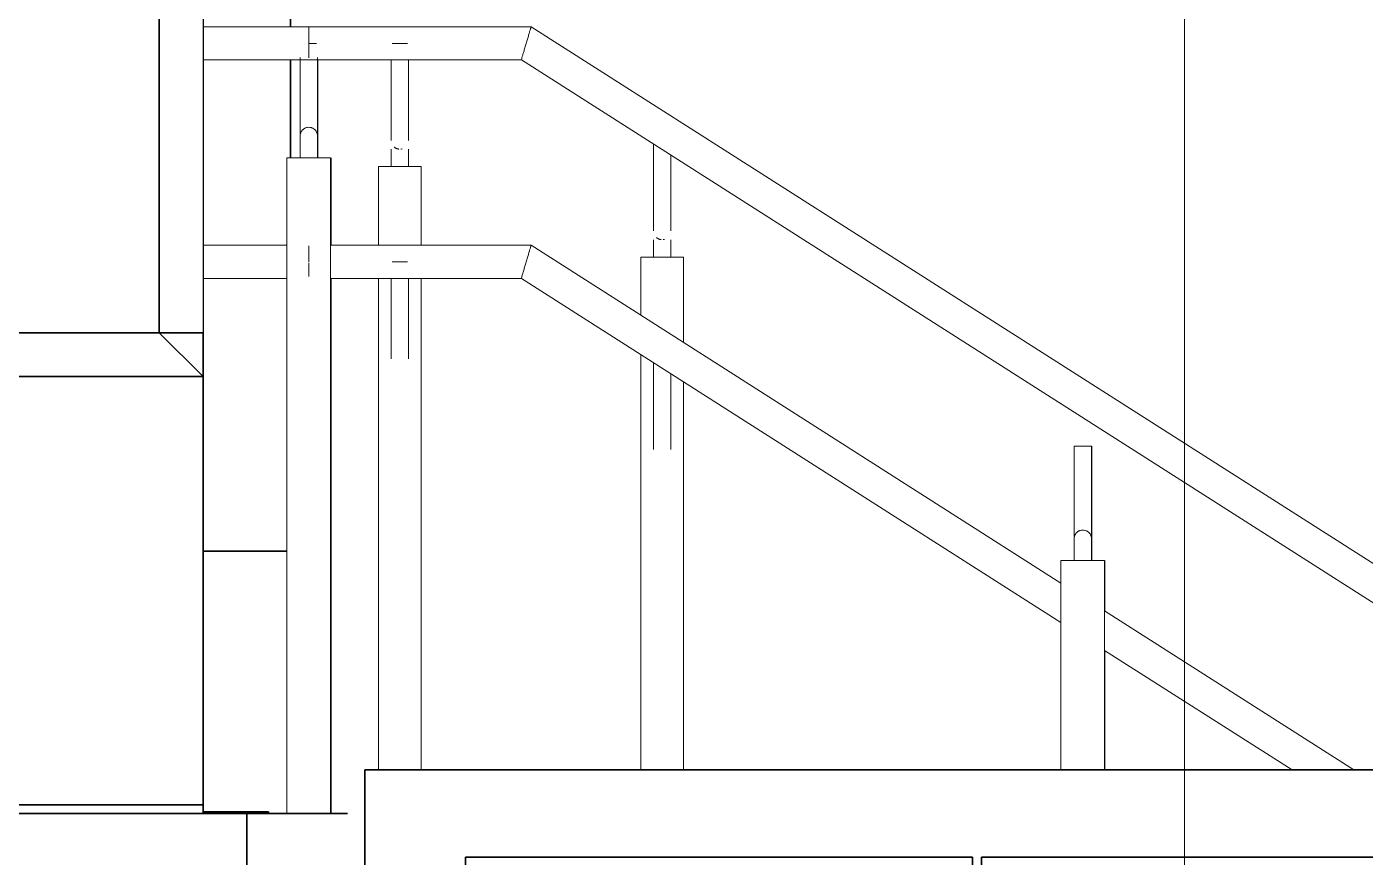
# Model space of a CAD drawing. Header units: millimetres. Extents: x 3774 to 718460, y -768339 to 192544.
# Drawn here: x 512802 to 514332, y -731162 to -730212 of the extents above; entities that cross this region are included whole.
import ezdxf

# ---------------------------------------------------------------- set-up
doc = ezdxf.new("R2010")
doc.units = ezdxf.units.MM
doc.linetypes.add('XKITLINE00', pattern=[0])
doc.layers.add('000 - 0_HIDE_OBJ_FRAMING_DEF_SUB_1', color=7, linetype='Continuous')
doc.layers.add('A-FLOR-HRAL', color=7, linetype='Continuous', lineweight=25)
doc.layers.add('Part', color=7, linetype='Continuous', lineweight=0)

# ---------------------------------------------------------------- blocks, each defined once
blk = doc.blocks.new('*A22716562')
at = {"layer": 'Part', "color": 7, "linetype": 'XKITLINE00', "lineweight": 0}
blk.add_line((2581.921134, -156.339902), (2581.921134, -130.739902), dxfattribs=at)
blk = doc.blocks.new('W-1-PP19-SE-ENT3_20260407-143459_PP19_ENT3_SE_ELE4')
at = {"color": 7, "lineweight": 0, "xscale": 125, "yscale": 125, "zscale": 125}
blk.add_blockref('*A22716562', (-320145.950375, 121992.48775), dxfattribs=at)
blk = doc.blocks.new('DPA_GM_Tactile Tile Line Base - Decision Tactile-19285875-2350-01 ENTRANCE 3 ELEVATION 4')
at = {"layer": '000 - 0_HIDE_OBJ_FRAMING_DEF_SUB_1'}
h = blk.add_hatch(dxfattribs=at)
h.set_pattern_fill('FP_36', style=0, pattern_type=2)
h.set_pattern_definition([(0, (-11657.96, 102550), (0, 600), []), (90, (-11657.96, 102550), (-600, 4e-14), [])])
h.paths.add_polyline_path([(-11583, 102550), (-11508, 102550), (-11508, 102552), (-11583, 102552)])
at = {"layer": '000 - 0_HIDE_OBJ_FRAMING_DEF_SUB_1', "color": 7}
for p, q in [((-11508, 102552), (-11583, 102552)), ((-11583, 102552), (-11508, 102552)), ((-11508, 102552), (-11583, 102552)), ((-11583, 102552), (-11508, 102552)), ((-11508, 102552), (-11583, 102552)), ((-11583, 102552), (-11508, 102552)), ((-11508, 102552), (-11583, 102552)), ((-11583, 102552), (-11508, 102552)), ((-11508, 102552), (-11583, 102552)), ((-11583, 102552), (-11508, 102552)), ((-11508, 102552), (-11583, 102552)), ((-11583, 102552), (-11508, 102552)), ((-11508, 102552), (-11583, 102552)), ((-11583, 102552), (-11508, 102552)), ((-11508, 102552), (-11583, 102552)), ((-11583, 102552), (-11508, 102552)), ((-11508, 102552), (-11583, 102552)), ((-11583, 102552), (-11508, 102552)), ((-11508, 102552), (-11583, 102552)), ((-11583, 102552), (-11508, 102552)), ((-11508, 102552), (-11583, 102552)), ((-11583, 102552), (-11508, 102552)), ((-11508, 102552), (-11583, 102552)), ((-11583, 102552), (-11508, 102552)), ((-11508, 102552), (-11583, 102552)), ((-11583, 102552), (-11508, 102552)), ((-11508, 102552), (-11583, 102552)), ((-11583, 102552), (-11508, 102552)), ((-11508, 102552), (-11583, 102552)), ((-11583, 102552), (-11508, 102552)), ((-11508, 102552), (-11508, 102550)), ((-11508, 102550), (-11508, 102552)), ((-11508, 102552), (-11508, 102550)), ((-11508, 102550), (-11508, 102552)), ((-11508, 102552), (-11508, 102550)), ((-11508, 102550), (-11508, 102552)), ((-11508, 102552), (-11508, 102550)), ((-11508, 102550), (-11508, 102552)), ((-11508, 102552), (-11508, 102550)), ((-11508, 102550), (-11508, 102552)), ((-11508, 102552), (-11508, 102550)), ((-11508, 102550), (-11508, 102552)), ((-11508, 102552), (-11508, 102550)), ((-11508, 102550), (-11508, 102552)), ((-11508, 102552), (-11508, 102550)), ((-11508, 102550), (-11508, 102552)), ((-11508, 102552), (-11508, 102550)), ((-11508, 102550), (-11508, 102552)), ((-11508, 102552), (-11508, 102550)), ((-11508, 102550), (-11508, 102552)), ((-11508, 102552), (-11508, 102550)), ((-11508, 102550), (-11508, 102552)), ((-11508, 102552), (-11508, 102550)), ((-11508, 102550), (-11508, 102552)), ((-11508, 102552), (-11508, 102550)), ((-11508, 102550), (-11508, 102552)), ((-11508, 102552), (-11508, 102550)), ((-11508, 102550), (-11508, 102552)), ((-11508, 102552), (-11508, 102550)), ((-11508, 102550), (-11508, 102552))]:
    blk.add_line(p, q, dxfattribs=at)
blk = doc.blocks.new('Railing - RL10_Baluster Post _Mid_-14379347-2350-01 ENTRANCE 3 ELEVATION 4')
at = {"layer": 'A-FLOR-HRAL', "color": 7, "lineweight": 9}
for p, q in [((-11068, 103315.7), (-11068, 103254.4)), ((-11068, 103315.6), (-11068, 103254.4)), ((-11048, 103254.4), (-11048, 103303)), ((-11048, 103254.4), (-11048, 103302.9)), ((-11068, 103206.4), (-11068, 103186.4)), ((-11058, 103206.4), (-11058, 103206.4)), ((-11058, 103206.4), (-11058, 103206.4)), ((-11048, 103186.4), (-11048, 103206.4)), ((-11082.3, 103186.4), (-11082.3, 103119.8)), ((-11082.3, 103186.4), (-11033.7, 103186.4)), ((-11033.7, 103186.4), (-11082.3, 103186.4)), ((-11058, 103186.4), (-11067.7, 103186.4)), ((-11067.7, 103186.4), (-11058, 103186.4)), ((-11058, 103186.4), (-11048.2, 103186.4)), ((-11048.2, 103186.4), (-11058, 103186.4)), ((-11033.7, 103088.8), (-11033.7, 103186.4)), ((-11082.3, 103074.8), (-11082.3, 102600)), ((-11068, 103065.7), (-11068, 103004.4)), ((-11048, 103004.4), (-11048, 103053)), ((-11033.7, 102600), (-11033.7, 103043.8))]:
    blk.add_line(p, q, dxfattribs=at)
at = {"layer": 'A-FLOR-HRAL', "color": 7, "lineweight": 9, "flags": 128}
for points in [[(-11068, 103254.4), (-11068, 103252.9), (-11068, 103251.4), (-11068, 103249.9), (-11068, 103248.4), (-11068, 103246.9), (-11068, 103245.4), (-11068, 103243.9), (-11068, 103242.5), (-11068, 103241), (-11068, 103239.6), (-11068, 103238.2), (-11068, 103236.9), (-11068, 103235.5), (-11068, 103234.2), (-11068, 103233), (-11068, 103231.7), (-11068, 103230.5), (-11068, 103229.4), (-11068, 103228.2), (-11068, 103227.2), (-11068, 103226.1), (-11068, 103225.1), (-11068, 103224.2), (-11068, 103223.3), (-11068, 103222.5), (-11068, 103221.7), (-11068, 103220.9), (-11068, 103220.2), (-11068, 103219.6), (-11068, 103219), (-11068, 103218.5), (-11068, 103218), (-11068, 103217.6), (-11068, 103217.3), (-11068, 103217), (-11068, 103216.8), (-11068, 103216.6), (-11068, 103216.5), (-11068, 103216.4)], [(-11068, 103230.2), (-11068, 103231.4), (-11068, 103232.6), (-11068, 103233.9), (-11068, 103235.2), (-11068, 103236.5), (-11068, 103237.9), (-11068, 103239.3), (-11068, 103240.7), (-11068, 103242.1), (-11068, 103243.5), (-11068, 103245), (-11068, 103246.5), (-11068, 103248), (-11068, 103249.5), (-11068, 103251), (-11068, 103252.5), (-11068, 103254)], [(-11048, 103254.4), (-11048, 103252.9), (-11048, 103251.4), (-11048, 103249.9), (-11048, 103248.4), (-11048, 103246.9), (-11048, 103245.4), (-11048, 103243.9), (-11048, 103242.5), (-11048, 103241), (-11048, 103239.6), (-11048, 103238.2), (-11048, 103236.9), (-11048, 103235.5), (-11048, 103234.2), (-11048, 103233), (-11048, 103231.7), (-11048, 103230.5)], [(-11048, 103216.4), (-11048, 103216.5), (-11048, 103216.6), (-11048, 103216.7), (-11048, 103216.9), (-11048, 103217.2), (-11048, 103217.5), (-11048, 103217.9), (-11048, 103218.4), (-11048, 103218.9), (-11048, 103219.4), (-11048, 103220), (-11048, 103220.7), (-11048, 103221.5), (-11048, 103222.2), (-11048, 103223.1), (-11048, 103223.9), (-11048, 103224.9), (-11048, 103225.9), (-11048, 103226.9), (-11048, 103228), (-11048, 103229.1), (-11048, 103230.2), (-11048, 103231.4), (-11048, 103232.6), (-11048, 103233.9), (-11048, 103235.2), (-11048, 103236.5), (-11048, 103237.9), (-11048, 103239.3), (-11048, 103240.7), (-11048, 103242.1), (-11048, 103243.5), (-11048, 103245), (-11048, 103246.5), (-11048, 103248), (-11048, 103249.5), (-11048, 103251), (-11048, 103252.5), (-11048, 103254), (-11048, 103254.4)], [(-11059, 103206.5), (-11059.4, 103206.5), (-11059.8, 103206.6), (-11060.2, 103206.7), (-11060.6, 103206.8), (-11061, 103206.9), (-11061.4, 103207), (-11061.8, 103207.2), (-11062.1, 103207.3), (-11062.5, 103207.5), (-11062.8, 103207.7), (-11063.2, 103207.9), (-11063.5, 103208.1), (-11063.8, 103208.3), (-11064.2, 103208.6), (-11064.5, 103208.8)], [(-11055.5, 103206.7), (-11055.9, 103206.6), (-11056.3, 103206.6), (-11056.7, 103206.5), (-11057, 103206.5)], [(-11068, 103004.4), (-11068, 103002.9), (-11068, 103001.4), (-11068, 102999.9), (-11068, 102998.4), (-11068, 102996.9), (-11068, 102995.4), (-11068, 102993.9), (-11068, 102992.5), (-11068, 102991), (-11068, 102989.6), (-11068, 102988.2), (-11068, 102986.9), (-11068, 102985.5), (-11068, 102984.2), (-11068, 102983), (-11068, 102981.7), (-11068, 102980.5), (-11068, 102979.4), (-11068, 102978.2), (-11068, 102977.2), (-11068, 102976.1), (-11068, 102975.1), (-11068, 102974.2), (-11068, 102973.3), (-11068, 102972.5), (-11068, 102971.7), (-11068, 102970.9), (-11068, 102970.2), (-11068, 102969.6), (-11068, 102969), (-11068, 102968.5), (-11068, 102968), (-11068, 102967.6), (-11068, 102967.3), (-11068, 102967), (-11068, 102966.8), (-11068, 102966.6), (-11068, 102966.5), (-11068, 102966.4)], [(-11048, 102966.4), (-11048, 102966.5), (-11048, 102966.6), (-11048, 102966.7), (-11048, 102966.9), (-11048, 102967.2), (-11048, 102967.5), (-11048, 102967.9), (-11048, 102968.4), (-11048, 102968.9), (-11048, 102969.4), (-11048, 102970), (-11048, 102970.7), (-11048, 102971.5), (-11048, 102972.2), (-11048, 102973.1), (-11048, 102973.9), (-11048, 102974.9), (-11048, 102975.9), (-11048, 102976.9), (-11048, 102978), (-11048, 102979.1), (-11048, 102980.2), (-11048, 102981.4), (-11048, 102982.6), (-11048, 102983.9), (-11048, 102985.2), (-11048, 102986.5), (-11048, 102987.9), (-11048, 102989.3), (-11048, 102990.7), (-11048, 102992.1), (-11048, 102993.5), (-11048, 102995), (-11048, 102996.5), (-11048, 102998), (-11048, 102999.5), (-11048, 103001), (-11048, 103002.5), (-11048, 103004), (-11048, 103004.4)]]:
    blk.add_lwpolyline(points, dxfattribs=at)
blk = doc.blocks.new('Railing - RL10_Baluster Post _End_-14379346-2350-01 ENTRANCE 3 ELEVATION 4')
at = {"layer": 'A-FLOR-HRAL', "color": 7, "lineweight": 9}
for p, q in [((-11518, 103450), (-11583, 103450)), ((-11462.1, 103450), (-11518, 103450)), ((-11366.6, 103431), (-11349.3, 103431)), ((-11349.3, 103431), (-11366.6, 103431)), ((-11366.6, 103431), (-11349.3, 103431)), ((-11349.3, 103431), (-11366.6, 103431)), ((-11583, 103412), (-11518, 103412)), ((-11518, 103412), (-11472, 103412)), ((-11368, 103412), (-11368, 103358)), ((-11368, 103412), (-11368, 103358)), ((-11348, 103358), (-11348, 103412)), ((-11348, 103358), (-11348, 103412)), ((-11368, 103310), (-11368, 103290)), ((-11358, 103310), (-11358, 103310)), ((-11358, 103310), (-11358, 103310)), ((-11348, 103290), (-11348, 103310)), ((-11382.3, 103290), (-11382.3, 103200)), ((-11382.3, 103290), (-11333.7, 103290)), ((-11333.7, 103290), (-11381.7, 103290)), ((-11358, 103290), (-11367.7, 103290)), ((-11367.7, 103290), (-11358, 103290)), ((-11358, 103290), (-11348.2, 103290)), ((-11348.2, 103290), (-11358, 103290)), ((-11333.7, 103200), (-11333.7, 103290)), ((-11518, 103200), (-11583, 103200)), ((-11487, 103200), (-11518, 103200)), ((-11366.6, 103181), (-11349.3, 103181)), ((-11349.3, 103181), (-11366.6, 103181)), ((-11583, 103162), (-11518, 103162)), ((-11518, 103162), (-11486.9, 103162)), ((-11382.3, 103162), (-11382.3, 102600)), ((-11368, 103162), (-11368, 103108)), ((-11348, 103108), (-11348, 103162)), ((-11333.7, 102600), (-11333.7, 103162))]:
    blk.add_line(p, q, dxfattribs=at)
at = {"layer": 'A-FLOR-HRAL', "color": 7, "lineweight": 9, "flags": 128}
for points in [[(-11368, 103358), (-11368, 103356.5), (-11368, 103355), (-11368, 103353.5), (-11368, 103351.9), (-11368, 103350.5), (-11368, 103349), (-11368, 103347.5), (-11368, 103346), (-11368, 103344.6), (-11368, 103343.2), (-11368, 103341.8), (-11368, 103340.5), (-11368, 103339.1), (-11368, 103337.8), (-11368, 103336.5), (-11368, 103335.3), (-11368, 103334.1), (-11368, 103332.9), (-11368, 103331.8), (-11368, 103330.7), (-11368, 103329.7), (-11368, 103328.7), (-11368, 103327.8), (-11368, 103326.9), (-11368, 103326), (-11368, 103325.2), (-11368, 103324.5), (-11368, 103323.8), (-11368, 103323.2), (-11368, 103322.6), (-11368, 103322.1), (-11368, 103321.6), (-11368, 103321.2), (-11368, 103320.8), (-11368, 103320.6), (-11368, 103320.3), (-11368, 103320.2), (-11368, 103320), (-11368, 103320)], [(-11368, 103333.8), (-11368, 103335), (-11368, 103336.2), (-11368, 103337.5), (-11368, 103338.8), (-11368, 103340.1), (-11368, 103341.4), (-11368, 103342.8), (-11368, 103344.2), (-11368, 103345.7), (-11368, 103347.1), (-11368, 103348.6), (-11368, 103350), (-11368, 103351.5), (-11368, 103353), (-11368, 103354.6), (-11368, 103356.1), (-11368, 103357.6)], [(-11348, 103358), (-11348, 103356.5), (-11348, 103355), (-11348, 103353.5), (-11348, 103351.9), (-11348, 103350.5), (-11348, 103349), (-11348, 103347.5), (-11348, 103346), (-11348, 103344.6), (-11348, 103343.2), (-11348, 103341.8), (-11348, 103340.5), (-11348, 103339.1), (-11348, 103337.8), (-11348, 103336.5), (-11348, 103335.3), (-11348, 103334.1)], [(-11348, 103320), (-11348, 103320), (-11348, 103320.1), (-11348, 103320.3), (-11348, 103320.5), (-11348, 103320.8), (-11348, 103321.1), (-11348, 103321.5), (-11348, 103321.9), (-11348, 103322.4), (-11348, 103323), (-11348, 103323.6), (-11348, 103324.3), (-11348, 103325), (-11348, 103325.8), (-11348, 103326.6), (-11348, 103327.5), (-11348, 103328.5), (-11348, 103329.4), (-11348, 103330.5), (-11348, 103331.5), (-11348, 103332.6), (-11348, 103333.8), (-11348, 103335), (-11348, 103336.2), (-11348, 103337.5), (-11348, 103338.8), (-11348, 103340.1), (-11348, 103341.4), (-11348, 103342.8), (-11348, 103344.2), (-11348, 103345.7), (-11348, 103347.1), (-11348, 103348.6), (-11348, 103350), (-11348, 103351.5), (-11348, 103353), (-11348, 103354.6), (-11348, 103356.1), (-11348, 103357.6), (-11348, 103358)], [(-11359, 103310.1), (-11359.4, 103310.1), (-11359.8, 103310.2), (-11360.2, 103310.3), (-11360.6, 103310.4), (-11361, 103310.5), (-11361.4, 103310.6), (-11361.8, 103310.7), (-11362.1, 103310.9), (-11362.5, 103311.1), (-11362.8, 103311.3), (-11363.2, 103311.5), (-11363.5, 103311.7), (-11363.8, 103311.9), (-11364.2, 103312.2), (-11364.5, 103312.4)], [(-11355.5, 103310.3), (-11355.9, 103310.2), (-11356.3, 103310.1), (-11356.7, 103310.1), (-11357, 103310)], [(-11368, 103108), (-11368, 103106.5), (-11368, 103105), (-11368, 103103.5), (-11368, 103101.9), (-11368, 103100.5), (-11368, 103099), (-11368, 103097.5), (-11368, 103096), (-11368, 103094.6), (-11368, 103093.2), (-11368, 103091.8), (-11368, 103090.5), (-11368, 103089.1), (-11368, 103087.8), (-11368, 103086.5), (-11368, 103085.3), (-11368, 103084.1), (-11368, 103082.9), (-11368, 103081.8), (-11368, 103080.7), (-11368, 103079.7), (-11368, 103078.7), (-11368, 103077.8), (-11368, 103076.9), (-11368, 103076), (-11368, 103075.2), (-11368, 103074.5), (-11368, 103073.8), (-11368, 103073.2), (-11368, 103072.6), (-11368, 103072.1), (-11368, 103071.6), (-11368, 103071.2), (-11368, 103070.8), (-11368, 103070.6), (-11368, 103070.3), (-11368, 103070.2), (-11368, 103070), (-11368, 103070)], [(-11348, 103070), (-11348, 103070), (-11348, 103070.1), (-11348, 103070.3), (-11348, 103070.5), (-11348, 103070.8), (-11348, 103071.1), (-11348, 103071.5), (-11348, 103071.9), (-11348, 103072.4), (-11348, 103073), (-11348, 103073.6), (-11348, 103074.3), (-11348, 103075), (-11348, 103075.8), (-11348, 103076.6), (-11348, 103077.5), (-11348, 103078.5), (-11348, 103079.4), (-11348, 103080.5), (-11348, 103081.5), (-11348, 103082.6), (-11348, 103083.8), (-11348, 103085), (-11348, 103086.2), (-11348, 103087.5), (-11348, 103088.8), (-11348, 103090.1), (-11348, 103091.4), (-11348, 103092.8), (-11348, 103094.2), (-11348, 103095.7), (-11348, 103097.1), (-11348, 103098.6), (-11348, 103100), (-11348, 103101.5), (-11348, 103103), (-11348, 103104.6), (-11348, 103106.1), (-11348, 103107.6), (-11348, 103108)]]:
    blk.add_lwpolyline(points, dxfattribs=at)
blk = doc.blocks.new('Railing - Railing-6822453-2350-01 ENTRANCE 3 ELEVATION 4')
at = {"layer": '000 - 0_HIDE_OBJ_FRAMING_DEF_SUB_1', "color": 7, "lineweight": 9}
for points in [[(-11213.5, 103431), (-11213, 103432.7), (-11212, 103436), (-11210.7, 103440.6), (-11209.5, 103444.6), (-11208.6, 103447.6), (-11208.3, 103448.9), (-11208.1, 103449.4)], [(-11213.5, 103431), (-11213, 103432.7), (-11212, 103436), (-11210.7, 103440.6), (-11209.5, 103444.6), (-11208.6, 103447.6), (-11208.3, 103448.9), (-11208.1, 103449.4)], [(-11208.1, 103449.3), (-11208.3, 103448.9), (-11208.6, 103447.6), (-11209.5, 103444.6), (-11210.7, 103440.6), (-11212, 103436), (-11213, 103432.7), (-11213.5, 103431)], [(-11208.1, 103449.3), (-11208.3, 103448.9), (-11208.6, 103447.6), (-11209.5, 103444.6), (-11210.7, 103440.6), (-11212, 103436), (-11213, 103432.7), (-11213.5, 103431)], [(-11213.5, 103431), (-11214, 103429.3), (-11215, 103426), (-11216.3, 103421.4), (-11217.5, 103417.4), (-11218.4, 103414.4), (-11218.7, 103413.1), (-11218.9, 103412.6)], [(-11218.9, 103412.7), (-11218.7, 103413.1), (-11218.4, 103414.4), (-11217.5, 103417.4), (-11216.3, 103421.4), (-11215, 103426), (-11214, 103429.3), (-11213.5, 103431)], [(-11213.5, 103431), (-11214, 103429.3), (-11215, 103426), (-11216.3, 103421.4), (-11217.5, 103417.4), (-11218.4, 103414.4), (-11218.7, 103413.1), (-11218.9, 103412.6)], [(-11218.9, 103412.7), (-11218.7, 103413.1), (-11218.4, 103414.4), (-11217.5, 103417.4), (-11216.3, 103421.4), (-11215, 103426), (-11214, 103429.3), (-11213.5, 103431)], [(-11213.5, 103181), (-11213, 103182.7), (-11212, 103186), (-11210.7, 103190.6), (-11209.5, 103194.6), (-11208.6, 103197.6), (-11208.3, 103198.9), (-11208.1, 103199.4)], [(-11213.5, 103181), (-11213, 103182.7), (-11212, 103186), (-11210.7, 103190.6), (-11209.5, 103194.6), (-11208.6, 103197.6), (-11208.3, 103198.9), (-11208.1, 103199.4)], [(-11208.1, 103199.3), (-11208.3, 103198.9), (-11208.6, 103197.6), (-11209.5, 103194.6), (-11210.7, 103190.6), (-11212, 103186), (-11213, 103182.7), (-11213.5, 103181)], [(-11208.1, 103199.3), (-11208.3, 103198.9), (-11208.6, 103197.6), (-11209.5, 103194.6), (-11210.7, 103190.6), (-11212, 103186), (-11213, 103182.7), (-11213.5, 103181)], [(-11213.5, 103181), (-11214, 103179.3), (-11215, 103176), (-11216.3, 103171.4), (-11217.5, 103167.4), (-11218.4, 103164.4), (-11218.7, 103163.1), (-11218.9, 103162.6)], [(-11218.9, 103162.7), (-11218.7, 103163.1), (-11218.4, 103164.4), (-11217.5, 103167.4), (-11216.3, 103171.4), (-11215, 103176), (-11214, 103179.3), (-11213.5, 103181)], [(-11213.5, 103181), (-11214, 103179.3), (-11215, 103176), (-11216.3, 103171.4), (-11217.5, 103167.4), (-11218.4, 103164.4), (-11218.7, 103163.1), (-11218.9, 103162.6)], [(-11218.9, 103162.7), (-11218.7, 103163.1), (-11218.4, 103164.4), (-11217.5, 103167.4), (-11216.3, 103171.4), (-11215, 103176), (-11214, 103179.3), (-11213.5, 103181)]]:
    blk.add_open_spline(points, degree=3, dxfattribs=at)
at = {"color": 7}
for name in ['Railing - RL10_Baluster Post _End_-14379346-2350-01 ENTRANCE 3 ELEVATION 4', 'Railing - RL10_Baluster Post _Mid_-14379347-2350-01 ENTRANCE 3 ELEVATION 4']:
    blk.add_blockref(name, (0, 0), dxfattribs=at)
blk = doc.blocks.new('DPA_Rectangular Tuscan Column - Rectangular Tuscan Column-11934986-2350-01 ENTRANCE 3 ELEVATION 4')
at = {"layer": '000 - 0_HIDE_OBJ_FRAMING_DEF_SUB_1', "color": 7}
for p, q in [((-11633, 104700), (-11633, 103100)), ((-11633, 103100), (-11633, 104700)), ((-11583, 104700), (-11583, 103100)), ((-11583, 104700), (-11583, 103100)), ((-11633, 103100), (-11733, 103100)), ((-11733, 103100), (-11633, 103100)), ((-11633, 103100), (-11733, 103100)), ((-11733, 103100), (-11633, 103100)), ((-11633, 103100), (-11583, 103100)), ((-11583, 103100), (-11633, 103100)), ((-11583, 103100), (-11633, 103100)), ((-11583, 103050), (-11633, 103100)), ((-11583, 103050), (-11633, 103100)), ((-11633, 103100), (-11583, 103100)), ((-11583, 103100), (-11583, 103050)), ((-11583, 103050), (-11583, 103100)), ((-11583, 103050), (-11733, 103050)), ((-11733, 103050), (-11583, 103050)), ((-11733, 103050), (-11583, 103050)), ((-11583, 103050), (-11733, 103050)), ((-11583, 103050), (-11583, 102560)), ((-11583, 102560), (-11583, 103050)), ((-11583, 102560), (-11733, 102560)), ((-11733, 102560), (-11583, 102560)), ((-11583, 102560), (-11733, 102560)), ((-11733, 102560), (-11583, 102560)), ((-11583, 102560), (-11583, 102550)), ((-11583, 102550), (-11583, 102560)), ((-11583, 102550), (-11733, 102550)), ((-11733, 102550), (-11583, 102550))]:
    blk.add_line(p, q, dxfattribs=at)
blk = doc.blocks.new('DPA_Rectangular Tuscan Column - Rectangular Tuscan Column-V145-2350-01 ENTRANCE 3 ELEVATION 4')
at = {"layer": '000 - 0_HIDE_OBJ_FRAMING_DEF_SUB_1', "color": 7}
for p, q in [((-11633, 104700), (-11633, 103100)), ((-11633, 103100), (-11633, 104700)), ((-11583, 104700), (-11583, 103100)), ((-11583, 104700), (-11583, 103100)), ((-11633, 103100), (-12032.5, 103100)), ((-12032.5, 103100), (-11633, 103100)), ((-11733, 103100), (-11633, 103100)), ((-11633, 103100), (-11733, 103100)), ((-11633, 103100), (-11583, 103100)), ((-11583, 103100), (-11633, 103100)), ((-11583, 103100), (-11633, 103100)), ((-11583, 103050), (-11633, 103100)), ((-11583, 103050), (-11633, 103100)), ((-11633, 103100), (-11583, 103100)), ((-11583, 103100), (-11583, 103050)), ((-11583, 103050), (-11583, 103100)), ((-12032.5, 103050), (-11583, 103050)), ((-11583, 103050), (-12032.5, 103050)), ((-11583, 103050), (-11733, 103050)), ((-11733, 103050), (-11583, 103050)), ((-11583, 103050), (-11583, 102560)), ((-11583, 102560), (-11583, 103050)), ((-12032.5, 102560), (-11583, 102560)), ((-11583, 102560), (-12032.5, 102560)), ((-11583, 102560), (-11733, 102560)), ((-11733, 102560), (-11583, 102560)), ((-11583, 102560), (-11583, 102550)), ((-11583, 102550), (-11583, 102560)), ((-11583, 102550), (-12183, 102550)), ((-11733, 102550), (-11583, 102550))]:
    blk.add_line(p, q, dxfattribs=at)
blk = doc.blocks.new('Railing - RL8A_Baluster Post _Mid_-17476214-2350-01 ENTRANCE 3 ELEVATION 4')
at = {"layer": 'A-FLOR-HRAL', "color": 7, "lineweight": 9}
for p, q in [((-10568.1, 102970.3), (-10585.4, 102970.3)), ((-10585.4, 102970.3), (-10568.1, 102970.3)), ((-10566.7, 102970.3), (-10567.1, 102970.3)), ((-10566.7, 102970.3), (-10566.7, 102884.3)), ((-10566.7, 102864.3), (-10566.7, 102839.3)), ((-10576.7, 102839.3), (-10600.1, 102839.3)), ((-10600.1, 102839.3), (-10576.7, 102839.3)), ((-10568.1, 102839.3), (-10585.4, 102839.3)), ((-10585.4, 102839.3), (-10568.1, 102839.3)), ((-10576.7, 102839.3), (-10552.6, 102839.3)), ((-10552.6, 102839.3), (-10576.7, 102839.3)), ((-10551.7, 102839.3), (-10551.7, 102781.5)), ((-10551.7, 102736.4), (-10551.7, 102600))]:
    blk.add_line(p, q, dxfattribs=at)
at = {"layer": 'A-FLOR-HRAL', "color": 7, "lineweight": 9, "flags": 128}
for points in [[(-10566.7, 102884.3), (-10566.7, 102883.5), (-10566.7, 102882.7), (-10566.7, 102881.9), (-10566.7, 102881.1), (-10566.7, 102880.3), (-10566.7, 102879.5), (-10566.7, 102878.8), (-10566.7, 102878), (-10566.7, 102877.2), (-10566.7, 102876.5), (-10566.7, 102875.8), (-10566.7, 102875.1), (-10566.7, 102874.3), (-10566.7, 102873.7), (-10566.7, 102873), (-10566.7, 102872.3), (-10566.7, 102871.7), (-10566.7, 102871.1), (-10566.7, 102870.5), (-10566.7, 102869.9), (-10566.7, 102869.4), (-10566.7, 102868.9), (-10566.7, 102868.4), (-10566.7, 102867.9), (-10566.7, 102867.5), (-10566.7, 102867), (-10566.7, 102866.6), (-10566.7, 102866.3), (-10566.7, 102865.9), (-10566.7, 102865.6), (-10566.7, 102865.4), (-10566.7, 102865.1), (-10566.7, 102864.9), (-10566.7, 102864.7), (-10566.7, 102864.6), (-10566.7, 102864.5), (-10566.7, 102864.4), (-10566.7, 102864.3), (-10566.7, 102864.3)], [(-10586.7, 102868.2), (-10586.7, 102868.7), (-10586.7, 102869.2)]]:
    blk.add_lwpolyline(points, dxfattribs=at)
at = {"layer": 'A-FLOR-HRAL', "color": 7, "lineweight": 9}
blk.add_open_spline([(-10566.7, 102864.3), (-10566.7, 102863.4), (-10566.9, 102862.5), (-10567.1, 102861.7)], degree=3, dxfattribs=at)
blk = doc.blocks.new('Railing - RL8A_Baluster Post _End_-17476212-2350-01 ENTRANCE 3 ELEVATION 4')
at = {"layer": 'A-FLOR-HRAL', "color": 7, "lineweight": 9}
for p, q in [((-11453.1, 103431), (-11461.7, 103431)), ((-11461.7, 103431), (-11453.1, 103431)), ((-11451.7, 103412), (-11451.7, 103345)), ((-11451.7, 103325), (-11451.7, 103300)), ((-11479.4, 103300), (-11485.9, 103300)), ((-11485.9, 103300), (-11479.4, 103300)), ((-11461.7, 103300), (-11478.8, 103300)), ((-11478.8, 103300), (-11461.7, 103300)), ((-11453.1, 103300), (-11470.4, 103300)), ((-11470.4, 103300), (-11453.1, 103300)), ((-11461.7, 103300), (-11437.6, 103300)), ((-11437.6, 103300), (-11461.7, 103300)), ((-11436.7, 103300), (-11436.7, 103200)), ((-11436.7, 103162), (-11436.7, 102550))]:
    blk.add_line(p, q, dxfattribs=at)
at = {"layer": 'A-FLOR-HRAL', "color": 7, "lineweight": 9, "flags": 128}
for points in [[(-11451.7, 103345), (-11451.7, 103344.2), (-11451.7, 103343.4), (-11451.7, 103342.6), (-11451.7, 103341.8), (-11451.7, 103341), (-11451.7, 103340.2), (-11451.7, 103339.5), (-11451.7, 103338.7), (-11451.7, 103338), (-11451.7, 103337.2), (-11451.7, 103336.5), (-11451.7, 103335.8), (-11451.7, 103335.1), (-11451.7, 103334.4), (-11451.7, 103333.7), (-11451.7, 103333.1), (-11451.7, 103332.4), (-11451.7, 103331.8), (-11451.7, 103331.2), (-11451.7, 103330.7), (-11451.7, 103330.1), (-11451.7, 103329.6), (-11451.7, 103329.1), (-11451.7, 103328.6), (-11451.7, 103328.2), (-11451.7, 103327.8), (-11451.7, 103327.4), (-11451.7, 103327), (-11451.7, 103326.7), (-11451.7, 103326.4), (-11451.7, 103326.1), (-11451.7, 103325.8), (-11451.7, 103325.6), (-11451.7, 103325.4), (-11451.7, 103325.3), (-11451.7, 103325.2), (-11451.7, 103325.1), (-11451.7, 103325), (-11451.7, 103325)], [(-11471.7, 103329), (-11471.7, 103329.4), (-11471.7, 103330)]]:
    blk.add_lwpolyline(points, dxfattribs=at)
at = {"layer": 'A-FLOR-HRAL', "color": 7, "lineweight": 9}
blk.add_open_spline([(-11451.7, 103325), (-11451.7, 103324.1), (-11451.9, 103323.3), (-11452.1, 103322.4)], degree=3, dxfattribs=at)
blk = doc.blocks.new('Railing - Railing-19285005-2350-01 ENTRANCE 3 ELEVATION 4')
at = {"layer": '000 - 0_HIDE_OBJ_FRAMING_DEF_SUB_1', "color": 7, "lineweight": 9}
for points in [[(-11213.5, 103181), (-11213, 103182.7), (-11212, 103186), (-11210.7, 103190.6), (-11209.5, 103194.6), (-11208.6, 103197.6), (-11208.3, 103198.9), (-11208.1, 103199.4)], [(-11208.1, 103199.3), (-11208.3, 103198.9), (-11208.6, 103197.6), (-11209.5, 103194.6), (-11210.7, 103190.6), (-11212, 103186), (-11213, 103182.7), (-11213.5, 103181)], [(-11213.5, 103181), (-11214, 103179.3), (-11215, 103176), (-11216.3, 103171.4), (-11217.5, 103167.4), (-11218.4, 103164.4), (-11218.7, 103163.1), (-11218.9, 103162.6)], [(-11218.9, 103162.7), (-11218.7, 103163.1), (-11218.4, 103164.4), (-11217.5, 103167.4), (-11216.3, 103171.4), (-11215, 103176), (-11214, 103179.3), (-11213.5, 103181)]]:
    blk.add_open_spline(points, degree=3, dxfattribs=at)
at = {"color": 7}
for name in ['Railing - RL8A_Baluster Post _End_-17476212-2350-01 ENTRANCE 3 ELEVATION 4', 'Railing - RL8A_Baluster Post _Mid_-17476214-2350-01 ENTRANCE 3 ELEVATION 4']:
    blk.add_blockref(name, (0, 0), dxfattribs=at)
blk = doc.blocks.new('Railing - RL8A_Baluster Post _Mid_-V270-2350-01 ENTRANCE 3 ELEVATION 4')
at = {"layer": 'A-FLOR-HRAL', "color": 7, "lineweight": 9}
for p, q in [((-10587.1, 102970.3), (-10587.1, 102884.3)), ((-10587.1, 102970.3), (-10567.1, 102970.3)), ((-10568.4, 102970.3), (-10585.7, 102970.3)), ((-10567.1, 102884.3), (-10567.1, 102970.3)), ((-10587.1, 102864.3), (-10587.1, 102839.3)), ((-10567.1, 102839.3), (-10567.1, 102864.3)), ((-10602.1, 102839.3), (-10602.1, 102600)), ((-10602.1, 102839.3), (-10577.1, 102839.3)), ((-10577.1, 102839.3), (-10601.2, 102839.3)), ((-10568.4, 102839.3), (-10585.7, 102839.3)), ((-10585.7, 102839.3), (-10568.4, 102839.3)), ((-10577.1, 102839.3), (-10552.1, 102839.3)), ((-10552.9, 102839.3), (-10577.1, 102839.3)), ((-10552.1, 102600), (-10552.1, 102839.3))]:
    blk.add_line(p, q, dxfattribs=at)
at = {"layer": 'A-FLOR-HRAL', "color": 7, "lineweight": 9, "flags": 128}
for points in [[(-10587.1, 102866.9), (-10587.1, 102867.3), (-10587.1, 102867.8), (-10587.1, 102868.2), (-10587.1, 102868.7), (-10587.1, 102869.2), (-10587.1, 102869.8), (-10587.1, 102870.4), (-10587.1, 102870.9), (-10587.1, 102871.5), (-10587.1, 102872.2), (-10587.1, 102872.8), (-10587.1, 102873.5), (-10587.1, 102874.2), (-10587.1, 102874.9), (-10587.1, 102875.6), (-10587.1, 102876.3), (-10587.1, 102877), (-10587.1, 102877.8), (-10587.1, 102878.6), (-10587.1, 102879.3), (-10587.1, 102880.1), (-10587.1, 102880.9), (-10587.1, 102881.7), (-10587.1, 102882.5), (-10587.1, 102883.3), (-10587.1, 102884.1), (-10587.1, 102884.3)], [(-10567.1, 102884.3), (-10567.1, 102883.5), (-10567.1, 102882.7), (-10567.1, 102881.9), (-10567.1, 102881.1), (-10567.1, 102880.3), (-10567.1, 102879.5), (-10567.1, 102878.8), (-10567.1, 102878), (-10567.1, 102877.2), (-10567.1, 102876.5), (-10567.1, 102875.8), (-10567.1, 102875.1), (-10567.1, 102874.3), (-10567.1, 102873.7), (-10567.1, 102873), (-10567.1, 102872.3), (-10567.1, 102871.7), (-10567.1, 102871.1), (-10567.1, 102870.5), (-10567.1, 102869.9), (-10567.1, 102869.4), (-10567.1, 102868.9), (-10567.1, 102868.4), (-10567.1, 102867.9), (-10567.1, 102867.5), (-10567.1, 102867)]]:
    blk.add_lwpolyline(points, dxfattribs=at)
at = {"layer": 'A-FLOR-HRAL', "color": 7, "lineweight": 9}
blk.add_open_spline([(-10587.1, 102864.3), (-10587.1, 102865.2), (-10586.9, 102866.5), (-10586.3, 102868.1), (-10585.9, 102869.1), (-10585.4, 102869.8), (-10584.9, 102870.6), (-10584.3, 102871.2), (-10583.7, 102871.8), (-10583, 102872.4), (-10582.1, 102873), (-10580.9, 102873.6), (-10579.3, 102874.1), (-10577.1, 102874.4), (-10574.9, 102874.1), (-10573.2, 102873.6), (-10572.1, 102873), (-10571.2, 102872.4), (-10570.5, 102871.8), (-10569.8, 102871.2), (-10569.1, 102870.4), (-10568.5, 102869.5), (-10568.1, 102868.7), (-10567.7, 102867.9), (-10567.3, 102866.5), (-10567.1, 102865.2), (-10567.1, 102864.3)], degree=3, knots=[0, 0, 0, 0, 0.083333, 0.125, 0.166667, 0.1875, 0.208333, 0.25, 0.270833, 0.291667, 0.333333, 0.375, 0.416667, 0.5, 0.583333, 0.625, 0.666667, 0.708333, 0.729167, 0.75, 0.791667, 0.833333, 0.854167, 0.875, 0.916667, 1, 1, 1, 1], dxfattribs=at)
blk = doc.blocks.new('Railing - RL8A_Baluster Post _End_-V271-2350-01 ENTRANCE 3 ELEVATION 4')
at = {"layer": 'A-FLOR-HRAL', "color": 7, "lineweight": 9}
for p, q in [((-11462.1, 103450), (-11583, 103450)), ((-11462.1, 103450), (-11462.1, 103414.5)), ((-11462.1, 103431), (-11462.1, 103449.4)), ((-11453.4, 103431), (-11462.1, 103431)), ((-11462.1, 103431), (-11453.4, 103431)), ((-11472.1, 103414.9), (-11472.1, 103345)), ((-11452.1, 103345), (-11452.1, 103414.9)), ((-11583, 103412), (-11462.1, 103412)), ((-11472.1, 103325), (-11472.1, 103300)), ((-11452.1, 103300), (-11452.1, 103325)), ((-11487.1, 103300), (-11487.1, 102550)), ((-11487.1, 103300), (-11462.1, 103300)), ((-11479.8, 103300), (-11486.2, 103300)), ((-11462.1, 103300), (-11478.8, 103300)), ((-11453.4, 103300), (-11470.7, 103300)), ((-11470.7, 103300), (-11453.4, 103300)), ((-11462.1, 103300), (-11437.1, 103300)), ((-11437.9, 103300), (-11462.1, 103300)), ((-11437.1, 102550), (-11437.1, 103300)), ((-11487, 103200), (-11583, 103200)), ((-11462.1, 103181), (-11462.1, 103199.4)), ((-11462.1, 103199.4), (-11462.1, 103181)), ((-11462.1, 103179.9), (-11462.1, 103164.5)), ((-11583, 103162), (-11486.9, 103162))]:
    blk.add_line(p, q, dxfattribs=at)
at = {"layer": 'A-FLOR-HRAL', "color": 7, "lineweight": 9, "flags": 128}
for points in [[(-11472.1, 103327.6), (-11472.1, 103328.1), (-11472.1, 103328.5), (-11472.1, 103329), (-11472.1, 103329.4), (-11472.1, 103330), (-11472.1, 103330.5), (-11472.1, 103331.1), (-11472.1, 103331.7), (-11472.1, 103332.3), (-11472.1, 103332.9), (-11472.1, 103333.5), (-11472.1, 103334.2), (-11472.1, 103334.9), (-11472.1, 103335.6), (-11472.1, 103336.3), (-11472.1, 103337), (-11472.1, 103337.8), (-11472.1, 103338.5), (-11472.1, 103339.3), (-11472.1, 103340), (-11472.1, 103340.8), (-11472.1, 103341.6), (-11472.1, 103342.4), (-11472.1, 103343.2), (-11472.1, 103344), (-11472.1, 103344.8), (-11472.1, 103345)], [(-11452.1, 103345), (-11452.1, 103344.2), (-11452.1, 103343.4), (-11452.1, 103342.6), (-11452.1, 103341.8), (-11452.1, 103341), (-11452.1, 103340.2), (-11452.1, 103339.5), (-11452.1, 103338.7), (-11452.1, 103338), (-11452.1, 103337.2), (-11452.1, 103336.5), (-11452.1, 103335.8), (-11452.1, 103335.1), (-11452.1, 103334.4), (-11452.1, 103333.7), (-11452.1, 103333.1), (-11452.1, 103332.4), (-11452.1, 103331.8), (-11452.1, 103331.2), (-11452.1, 103330.7), (-11452.1, 103330.1), (-11452.1, 103329.6), (-11452.1, 103329.1), (-11452.1, 103328.6), (-11452.1, 103328.2), (-11452.1, 103327.8)]]:
    blk.add_lwpolyline(points, dxfattribs=at)
at = {"layer": 'A-FLOR-HRAL', "color": 7, "lineweight": 9}
blk.add_open_spline([(-11472.1, 103325), (-11472.1, 103325.9), (-11471.9, 103327.2), (-11471.3, 103328.8), (-11470.9, 103329.8), (-11470.4, 103330.6), (-11469.9, 103331.3), (-11469.3, 103331.9), (-11468.7, 103332.5), (-11468, 103333.1), (-11467.1, 103333.7), (-11465.9, 103334.3), (-11464.3, 103334.8), (-11462.1, 103335.1), (-11459.9, 103334.8), (-11458.2, 103334.3), (-11457.1, 103333.7), (-11456.2, 103333.1), (-11455.5, 103332.5), (-11454.8, 103331.9), (-11454.1, 103331.1), (-11453.5, 103330.2), (-11453.1, 103329.4), (-11452.7, 103328.6), (-11452.3, 103327.2), (-11452.1, 103325.9), (-11452.1, 103325)], degree=3, knots=[0, 0, 0, 0, 0.083333, 0.125, 0.166667, 0.1875, 0.208333, 0.25, 0.270833, 0.291667, 0.333333, 0.375, 0.416667, 0.5, 0.583333, 0.625, 0.666667, 0.708333, 0.729167, 0.75, 0.791667, 0.833333, 0.854167, 0.875, 0.916667, 1, 1, 1, 1], dxfattribs=at)
blk = doc.blocks.new('Railing - Railing-19285009-2350-01 ENTRANCE 3 ELEVATION 4')
at = {"layer": '000 - 0_HIDE_OBJ_FRAMING_DEF_SUB_1', "color": 7, "lineweight": 9}
for p, q in [((-11462.1, 103181), (-11462.1, 103199.4)), ((-11462.1, 103199.4), (-11462.1, 103181)), ((-11208, 103200), (-11437.1, 103200)), ((-10602.1, 102813.6), (-11208, 103200)), ((-11462.1, 103164.5), (-11462.1, 103179.9)), ((-11437.1, 103162), (-11219, 103162)), ((-11219, 103162), (-10602, 102768.5)), ((-10267.2, 102600), (-10552.1, 102781.7)), ((-10552.1, 102736.6), (-10337.8, 102600))]:
    blk.add_line(p, q, dxfattribs=at)
blk.add_open_spline([(-11208, 103200), (-11208, 103200), (-11208.3, 103198.7), (-11209.5, 103194.6), (-11210.7, 103190.6), (-11212, 103186), (-11213, 103182.7), (-11213.5, 103181)], degree=3, knots=[0.5, 0.5, 0.5, 0.5, 0.6666667, 0.75, 0.8333333, 0.9166667, 1, 1, 1, 1], dxfattribs=at)
for points in [[(-11213.5, 103181), (-11213, 103182.7), (-11212, 103186), (-11210.7, 103190.6), (-11209.5, 103194.6), (-11208.6, 103197.6), (-11208.3, 103198.9), (-11208.1, 103199.4)], [(-11213.5, 103181), (-11214, 103179.3), (-11215, 103176), (-11216.3, 103171.4), (-11217.5, 103167.4), (-11218.4, 103164.4), (-11218.9, 103162.4), (-11219, 103162), (-11219, 103162)], [(-11218.9, 103162.7), (-11218.7, 103163.1), (-11218.4, 103164.4), (-11217.5, 103167.4), (-11216.3, 103171.4), (-11215, 103176), (-11214, 103179.3), (-11213.5, 103181)]]:
    blk.add_open_spline(points, degree=3, dxfattribs=at)
at = {"color": 7}
for name in ['Railing - RL8A_Baluster Post _End_-V271-2350-01 ENTRANCE 3 ELEVATION 4', 'Railing - RL8A_Baluster Post _Mid_-V270-2350-01 ENTRANCE 3 ELEVATION 4']:
    blk.add_blockref(name, (0, 0), dxfattribs=at)
blk = doc.blocks.new('Top Rail Type - Top Rail_Internal_-19285015-2350-01 ENTRANCE 3 ELEVATION 4')
at = {"layer": '000 - 0_HIDE_OBJ_FRAMING_DEF_SUB_1', "color": 7, "lineweight": 9}
for points in [[(-11213.5, 103431), (-11213, 103432.7), (-11212, 103436), (-11210.7, 103440.6), (-11209.5, 103444.6), (-11208.6, 103447.6), (-11208.3, 103448.9), (-11208.1, 103449.4)], [(-11208.1, 103449.3), (-11208.3, 103448.9), (-11208.6, 103447.6), (-11209.5, 103444.6), (-11210.7, 103440.6), (-11212, 103436), (-11213, 103432.7), (-11213.5, 103431)], [(-11213.5, 103431), (-11214, 103429.3), (-11215, 103426), (-11216.3, 103421.4), (-11217.5, 103417.4), (-11218.4, 103414.4), (-11218.7, 103413.1), (-11218.9, 103412.6)], [(-11218.9, 103412.7), (-11218.7, 103413.1), (-11218.4, 103414.4), (-11217.5, 103417.4), (-11216.3, 103421.4), (-11215, 103426), (-11214, 103429.3), (-11213.5, 103431)]]:
    blk.add_open_spline(points, degree=3, dxfattribs=at)
blk = doc.blocks.new('Top Rail Type - Top Rail_Internal_-19285026-2350-01 ENTRANCE 3 ELEVATION 4')
at = {"layer": '000 - 0_HIDE_OBJ_FRAMING_DEF_SUB_1', "color": 7, "lineweight": 9}
for p, q in [((-11208, 103450), (-11462.1, 103450)), ((-11462.1, 103431), (-11462.1, 103450)), ((-11462.1, 103449.4), (-11462.1, 103431)), ((-9377.1, 102282.3), (-11208, 103450)), ((-11462.1, 103414.5), (-11462.1, 103431)), ((-11462.1, 103412), (-11219, 103412)), ((-11219, 103412), (-9377.1, 102237.3))]:
    blk.add_line(p, q, dxfattribs=at)
blk.add_open_spline([(-11208, 103450), (-11208, 103450), (-11208.3, 103448.7), (-11209.5, 103444.6), (-11210.7, 103440.6), (-11212, 103436), (-11213, 103432.7), (-11213.5, 103431)], degree=3, knots=[0.5, 0.5, 0.5, 0.5, 0.6666667, 0.75, 0.8333333, 0.9166667, 1, 1, 1, 1], dxfattribs=at)
for points in [[(-11213.5, 103431), (-11213, 103432.7), (-11212, 103436), (-11210.7, 103440.6), (-11209.5, 103444.6), (-11208.6, 103447.6), (-11208.3, 103448.9), (-11208.1, 103449.4)], [(-11213.5, 103431), (-11214, 103429.3), (-11215, 103426), (-11216.3, 103421.4), (-11217.5, 103417.4), (-11218.4, 103414.4), (-11218.9, 103412.4), (-11219, 103412), (-11219, 103412)], [(-11218.9, 103412.7), (-11218.7, 103413.1), (-11218.4, 103414.4), (-11217.5, 103417.4), (-11216.3, 103421.4), (-11215, 103426), (-11214, 103429.3), (-11213.5, 103431)]]:
    blk.add_open_spline(points, degree=3, dxfattribs=at)
blk = doc.blocks.new('FH_FDC BOX - FH_FDC BOX-19340604-2350-01 ENTRANCE 3 ELEVATION 4')
at = {"layer": '000 - 0_HIDE_OBJ_FRAMING_DEF_SUB_1', "color": 7}
for p, q in [((-11398, 102600), (-11398, 101305)), ((-9998, 102600), (-11398, 102600)), ((-11398, 102600), (-9998, 102600)), ((-11398, 101305), (-11398, 102600)), ((-11283, 102500), (-10703, 102500)), ((-11283, 101900), (-11283, 102500)), ((-11283, 102500), (-10703, 102500)), ((-11283, 101900), (-11283, 102500)), ((-11283, 102500), (-10703, 102500)), ((-11283, 101900), (-11283, 102500)), ((-11283, 102500), (-11283, 101900)), ((-10703, 102500), (-11283, 102500)), ((-10703, 102500), (-10703, 102214.8)), ((-10703, 102500), (-10703, 102214.8)), ((-10703, 102500), (-10703, 102214.8)), ((-10703, 102214.8), (-10703, 102500)), ((-10693, 102500), (-10113, 102500)), ((-10693, 102214.8), (-10693, 102500)), ((-10693, 102500), (-10113, 102500)), ((-10693, 102500), (-10693, 102214.8)), ((-10693, 102214.8), (-10693, 102500)), ((-10693, 102500), (-10113, 102500)), ((-10113, 102500), (-10693, 102500)), ((-10693, 102500), (-10693, 102214.8))]:
    blk.add_line(p, q, dxfattribs=at)
blk = doc.blocks.new('A$C7d5df670')
at = {"layer": '000 - 0_HIDE_OBJ_FRAMING_DEF_SUB_1', "lineweight": 9}
h = blk.add_hatch(dxfattribs=at)
h.set_pattern_fill('FP_46', style=0, pattern_type=2)
h.set_pattern_definition([(90, (1390, 1400), (-600, 4e-14), [])])
h.paths.add_polyline_path([(6805, 1400), (6825.9, 1400), (6825.9, 1700), (6730, 1700), (6730, 1402), (6805, 1402)])
at = {"layer": '000 - 0_HIDE_OBJ_FRAMING_DEF_SUB_1', "color": 7}
for p, q in [((6830, 2300), (6830, 4400)), ((6830, 4400), (6830, 2300)), ((6680, 3550), (6680, 1950)), ((6680, 1950), (6680, 3550)), ((6680, 3550), (6680, 1950)), ((6680, 1950), (6680, 3550)), ((6730, 3550), (6730, 1950)), ((6730, 3550), (6730, 1950)), ((6730, 3550), (6730, 1950)), ((6730, 3550), (6730, 1950)), ((6830, 2150), (6830, 2262)), ((6830, 2262), (6830, 2150)), ((6680, 1950), (6580, 1950)), ((6580, 1950), (6680, 1950)), ((6680, 1950), (6580, 1950)), ((6580, 1950), (6680, 1950)), ((6680, 1950), (6580, 1950)), ((6580, 1950), (6680, 1950)), ((6680, 1950), (6580, 1950)), ((6580, 1950), (6680, 1950)), ((6730, 1950), (6680, 1950)), ((6730, 1900), (6680, 1950)), ((6730, 1900), (6680, 1950)), ((6680, 1950), (6730, 1950)), ((6680, 1950), (6730, 1950)), ((6730, 1950), (6680, 1950)), ((6730, 1950), (6680, 1950)), ((6730, 1900), (6680, 1950)), ((6730, 1900), (6680, 1950)), ((6680, 1950), (6730, 1950)), ((6680, 1950), (6730, 1950)), ((6730, 1950), (6680, 1950)), ((6730, 1950), (6730, 1900)), ((6730, 1900), (6730, 1950)), ((6730, 1950), (6730, 1900)), ((6730, 1900), (6730, 1950)), ((6580, 1900), (6730, 1900)), ((6730, 1900), (6580, 1900)), ((6730, 1900), (6580, 1900)), ((6580, 1900), (6730, 1900)), ((6580, 1900), (6730, 1900)), ((6730, 1900), (6580, 1900)), ((6730, 1900), (6580, 1900)), ((6580, 1900), (6730, 1900)), ((6730, 1900), (6730, 1410)), ((6730, 1410), (6730, 1900)), ((6730, 1900), (6730, 1410)), ((6730, 1410), (6730, 1900)), ((6730, 1700), (6825.9, 1700)), ((6825.9, 1700), (6730, 1700)), ((6825.9, 1700), (6730, 1700)), ((6730, 1700), (6825.9, 1700)), ((6730, 1410), (6580, 1410)), ((6580, 1410), (6730, 1410)), ((6730, 1410), (6580, 1410)), ((6580, 1410), (6730, 1410)), ((6730, 1410), (6580, 1410)), ((6580, 1410), (6730, 1410)), ((6730, 1410), (6580, 1410)), ((6580, 1410), (6730, 1410)), ((6730, 1410), (6730, 1400)), ((6730, 1400), (6730, 1410)), ((6730, 1410), (6730, 1400)), ((6730, 1400), (6730, 1410)), ((4695.2, 1400), (6780, 1400)), ((6580, 1400), (6895, 1400)), ((6895, 1400), (6580, 1400)), ((6730, 1400), (6580, 1400)), ((6580, 1400), (6730, 1400)), ((6730, 1400), (6580, 1400)), ((6580, 1400), (6730, 1400)), ((6780, 1400), (6895, 1400)), ((6780, 1300), (6780, 1400)), ((6780, 1400), (6780, 1300)), ((6825.9, 1400), (6805, 1400)), ((6805, 1400), (6825.9, 1400)), ((6825.9, 1400), (6805, 1400)), ((6805, 1400), (6825.9, 1400)), ((6825.9, 1400), (6805, 1400)), ((6805, 1400), (6825.9, 1400)), ((6825.9, 1400), (6805, 1400)), ((6895, 1400), (6876.2, 1400)), ((6876.2, 1400), (6895, 1400)), ((6895, 1400), (6876.2, 1400)), ((6876.2, 1400), (6895, 1400)), ((6895, 1400), (6876.2, 1400))]:
    blk.add_line(p, q, dxfattribs=at)
for name in ['DPA_Rectangular Tuscan Column - Rectangular Tuscan Column-11934986-2350-01 ENTRANCE 3 ELEVATION 4', 'DPA_Rectangular Tuscan Column - Rectangular Tuscan Column-11934986-2350-01 ENTRANCE 3 ELEVATION 4', 'DPA_Rectangular Tuscan Column - Rectangular Tuscan Column-11934986-2350-01 ENTRANCE 3 ELEVATION 4', 'DPA_Rectangular Tuscan Column - Rectangular Tuscan Column-V145-2350-01 ENTRANCE 3 ELEVATION 4', 'FH_FDC BOX - FH_FDC BOX-19340604-2350-01 ENTRANCE 3 ELEVATION 4', 'DPA_GM_Tactile Tile Line Base - Decision Tactile-19285875-2350-01 ENTRANCE 3 ELEVATION 4']:
    blk.add_blockref(name, (18313, -101150), dxfattribs=at)
at = {"layer": '000 - 0_HIDE_OBJ_FRAMING_DEF_SUB_1', "color": 7, "lineweight": 9}
for name in ['Railing - Railing-6822453-2350-01 ENTRANCE 3 ELEVATION 4', 'Railing - Railing-19285009-2350-01 ENTRANCE 3 ELEVATION 4', 'Top Rail Type - Top Rail_Internal_-19285026-2350-01 ENTRANCE 3 ELEVATION 4', 'Top Rail Type - Top Rail_Internal_-19285015-2350-01 ENTRANCE 3 ELEVATION 4', 'Railing - Railing-19285005-2350-01 ENTRANCE 3 ELEVATION 4']:
    blk.add_blockref(name, (18313, -101150), dxfattribs=at)

msp = doc.modelspace()

# ---------------------------------------------------------------- block references
at = {"color": 7}
for name, p in [('W-1-PP19-SE-ENT3_20260407-143459_PP19_ENT3_SE_ELE4', (511531.288, -833866.64)), ('A$C7d5df670', (506273.101, -732511.64))]:
    msp.add_blockref(name, p, dxfattribs=at)

doc.saveas('drawing.dxf')
